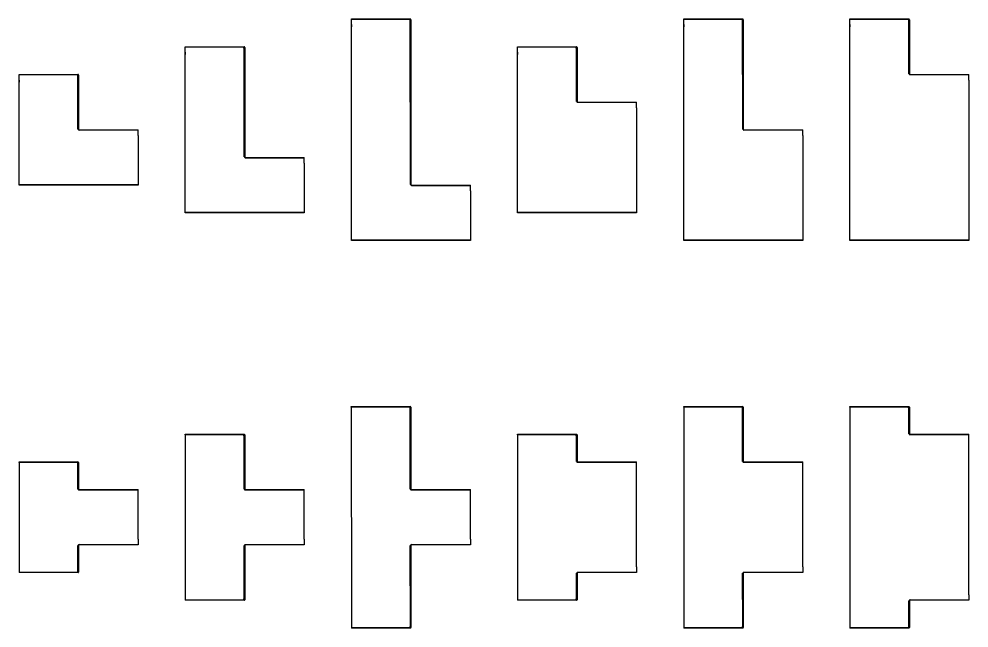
# Model space of a CAD drawing. Extents: x -0.6 to 61, y -51 to 0.5.
# Drawn here: x 0 to 17.15, y -51 to -40 of the extents above; entities that cross this region are included whole.
import ezdxf

# ---------------------------------------------------------------- set-up
doc = ezdxf.new("R2010")
doc.units = 0
doc.layers.add('EL_TRAY', color=1, linetype='Continuous', lineweight=25)

# ---------------------------------------------------------------- blocks, each defined once
blk = doc.blocks.new('EL_VL_PPP_100_200')
at = {"layer": 'EL_TRAY'}
for p, q in [((0, 0.989), (0, 1)), ((0, 1), (1.061, 1)), ((0, -1), (0, 1)), ((1.05, 0.989), (0, 0.989)), ((0, 0.898), (0, 0.86)), ((1.05, 0.983), (1.061, 0.994)), ((1.05, 0.983), (1.05, 0.989)), ((1.051, 0.985), (1.061, 0.985)), ((1.07, 0.985), (1.059, 0.974)), ((1.064, 0.974), (1.059, 0.974)), ((1.061, 0.994), (1.061, 1)), ((1.061, 1), (1.063, 1)), ((1.061, 0.994), (1.063, 0.994)), ((1.061, 0.985), (1.061, 0.976)), ((1.064, 0.009), (1.064, 0.974)), ((1.07, 0.987), (1.07, 0.985)), ((1.07, 0.985), (1.076, 0.985)), ((1.076, 0.987), (1.076, 0.985)), ((1.076, 0.985), (1.076, 0.009)), ((1.064, 0.009), (1.076, 0.009)), ((1.07, 0.009), (1.07, 0.007)), ((1.076, 0.009), (1.076, 0.007)), ((1.083, 0), (1.085, 0)), ((1.085, 0), (2.15, 0)), ((1.085, 0), (1.085, -0.011)), ((2.15, -0.011), (2.15, 0)), ((0, -0.14), (0, -0.14)), ((1.083, -0.005), (1.085, -0.005)), ((2.15, -0.011), (1.085, -0.011)), ((2.15, -0.102), (2.15, -0.011)), ((2.15, -0.102), (2.15, -0.898)), ((0, -0.989), (2.15, -0.989)), ((0, -0.989), (0, -1)), ((2.15, -1), (0, -1)), ((2.15, -0.898), (2.15, -0.989)), ((2.15, -0.989), (2.15, -1))]:
    blk.add_line(p, q, dxfattribs=at)
for centre, radius, start, end in [((1.063, 0.987), 0.0125, 0, 90), ((1.063, 0.987), 0.007, 0, 90), ((1.083, 0.007), 0.0125, 180, 270), ((1.083, 0.007), 0.007, 180, 270)]:
    blk.add_arc(centre, radius, start, end, dxfattribs=at)
blk = doc.blocks.new('EL_VL_PPP_100_300')
at = {"layer": 'EL_TRAY'}
for p, q in [((0, 1.489), (0, 1.5)), ((0, 1.5), (1.061, 1.5)), ((0, -1.5), (0, 1.5)), ((1.049, 1.489), (0, 1.489)), ((0, 1.398), (0, 1.36)), ((1.049, 1.483), (1.061, 1.494)), ((1.049, 1.483), (1.049, 1.489)), ((1.051, 1.485), (1.061, 1.485)), ((1.07, 1.485), (1.059, 1.474)), ((1.064, 1.474), (1.059, 1.474)), ((1.061, 1.494), (1.061, 1.5)), ((1.061, 1.5), (1.063, 1.5)), ((1.061, 1.494), (1.063, 1.494)), ((1.061, 1.485), (1.061, 1.476)), ((1.064, -0.491), (1.064, 1.474)), ((1.07, 1.487), (1.07, 1.485)), ((1.07, 1.485), (1.076, 1.485)), ((1.076, 1.487), (1.076, 1.485)), ((1.076, 1.485), (1.076, -0.491)), ((1.064, -0.491), (1.076, -0.491)), ((1.07, -0.491), (1.07, -0.493)), ((1.076, -0.491), (1.076, -0.493)), ((1.083, -0.5), (1.085, -0.5)), ((1.083, -0.505), (1.085, -0.505)), ((1.085, -0.5), (2.15, -0.5)), ((1.085, -0.5), (1.085, -0.511)), ((2.15, -0.511), (1.085, -0.511)), ((2.15, -0.511), (2.15, -0.5)), ((2.15, -0.602), (2.15, -0.511)), ((0, -0.64), (0, -0.64)), ((2.15, -0.602), (2.15, -1.398)), ((0, -1.489), (2.15, -1.489)), ((0, -1.489), (0, -1.5)), ((2.15, -1.5), (0, -1.5)), ((2.15, -1.398), (2.15, -1.489)), ((2.15, -1.489), (2.15, -1.5))]:
    blk.add_line(p, q, dxfattribs=at)
for centre, radius, start, end in [((1.063, 1.487), 0.0125, 0, 90), ((1.063, 1.487), 0.007, 0, 90), ((1.083, -0.493), 0.0125, 180, 270), ((1.083, -0.493), 0.007, 180, 270)]:
    blk.add_arc(centre, radius, start, end, dxfattribs=at)
blk = doc.blocks.new('EL_VL_PPP_100_400')
at = {"layer": 'EL_TRAY'}
for p, q in [((0, 1.989), (0, 2)), ((0, 2), (1.061, 2)), ((0, -2), (0, 2)), ((1.049, 1.989), (0, 1.989)), ((0, 1.898), (0, 1.86)), ((1.049, 1.983), (1.061, 1.994)), ((1.049, 1.983), (1.049, 1.989)), ((1.051, 1.985), (1.061, 1.985)), ((1.07, 1.985), (1.059, 1.974)), ((1.064, 1.974), (1.059, 1.974)), ((1.061, 1.994), (1.061, 2)), ((1.061, 2), (1.063, 2)), ((1.061, 1.994), (1.063, 1.994)), ((1.061, 1.985), (1.061, 1.976)), ((1.065, -0.991), (1.064, 1.974)), ((1.07, 1.987), (1.07, 1.985)), ((1.07, 1.985), (1.076, 1.985)), ((1.076, 1.987), (1.076, 1.985)), ((1.076, 1.985), (1.076, -0.991)), ((1.065, -0.991), (1.076, -0.991)), ((1.07, -0.991), (1.07, -0.993)), ((1.076, -0.991), (1.076, -0.993)), ((1.083, -1), (1.085, -1)), ((1.083, -1.005), (1.085, -1.005)), ((1.085, -1), (2.15, -1)), ((1.085, -1), (1.085, -1.011)), ((2.15, -1.011), (1.085, -1.011)), ((2.15, -1.011), (2.15, -1)), ((2.15, -1.102), (2.15, -1.011)), ((0, -1.14), (0, -1.14)), ((2.15, -1.102), (2.15, -1.898)), ((0, -1.989), (2.15, -1.989)), ((0, -1.989), (0, -2)), ((2.15, -2), (0, -2)), ((2.15, -1.898), (2.15, -1.989)), ((2.15, -1.989), (2.15, -2))]:
    blk.add_line(p, q, dxfattribs=at)
for centre, radius, start, end in [((1.063, 1.987), 0.0125, 0, 90), ((1.063, 1.987), 0.007, 0, 90), ((1.083, -0.993), 0.0125, 180, 270), ((1.083, -0.993), 0.007, 180, 270)]:
    blk.add_arc(centre, radius, start, end, dxfattribs=at)
blk = doc.blocks.new('EL_VL_PPP_200_300')
at = {"layer": 'EL_TRAY'}
for p, q in [((0, 1.489), (0, 1.5)), ((0, 1.5), (1.061, 1.5)), ((0, -1.5), (0, 1.5)), ((1.049, 1.489), (0, 1.489)), ((0, 1.398), (0, 1.36)), ((1.049, 1.483), (1.061, 1.494)), ((1.049, 1.483), (1.049, 1.489)), ((1.051, 1.485), (1.061, 1.485)), ((1.07, 1.485), (1.059, 1.474)), ((1.064, 1.474), (1.059, 1.474)), ((1.061, 1.494), (1.061, 1.5)), ((1.061, 1.5), (1.063, 1.5)), ((1.061, 1.494), (1.063, 1.494)), ((1.061, 1.485), (1.061, 1.476)), ((1.064, 0.509), (1.064, 1.474)), ((1.07, 1.487), (1.07, 1.485)), ((1.07, 1.485), (1.076, 1.485)), ((1.076, 1.487), (1.076, 1.485)), ((1.076, 1.485), (1.076, 0.509)), ((1.064, 0.509), (1.076, 0.509)), ((1.07, 0.509), (1.07, 0.507)), ((1.076, 0.509), (1.076, 0.507)), ((1.083, 0.5), (1.085, 0.5)), ((1.083, 0.495), (1.085, 0.495)), ((1.085, 0.5), (2.15, 0.5)), ((1.085, 0.5), (1.085, 0.489)), ((2.15, 0.489), (1.085, 0.489)), ((2.15, 0.489), (2.15, 0.5)), ((2.15, 0.398), (2.15, 0.489)), ((2.15, 0.398), (2.15, -1.398)), ((0, -0.64), (0, -0.64)), ((0, -1.489), (2.15, -1.489)), ((0, -1.489), (0, -1.5)), ((2.15, -1.5), (0, -1.5)), ((2.15, -1.398), (2.15, -1.489)), ((2.15, -1.489), (2.15, -1.5))]:
    blk.add_line(p, q, dxfattribs=at)
for centre, radius, start, end in [((1.063, 1.487), 0.0125, 0, 90), ((1.063, 1.487), 0.007, 0, 90), ((1.083, 0.507), 0.0125, 180, 270), ((1.083, 0.507), 0.007, 180, 270)]:
    blk.add_arc(centre, radius, start, end, dxfattribs=at)
blk = doc.blocks.new('EL_VL_PPP_200_400')
at = {"layer": 'EL_TRAY'}
for p, q in [((0, 1.989), (0, 2)), ((0, 2), (1.061, 2)), ((0, -2), (0, 2)), ((1.049, 1.989), (0, 1.989)), ((0, 1.898), (0, 1.86)), ((1.049, 1.983), (1.061, 1.994)), ((1.049, 1.983), (1.049, 1.989)), ((1.051, 1.985), (1.061, 1.985)), ((1.07, 1.985), (1.059, 1.974)), ((1.064, 1.974), (1.059, 1.974)), ((1.061, 1.994), (1.061, 2)), ((1.061, 2), (1.063, 2)), ((1.061, 1.994), (1.063, 1.994)), ((1.061, 1.985), (1.061, 1.976)), ((1.065, 0.009), (1.064, 1.974)), ((1.07, 1.987), (1.07, 1.985)), ((1.07, 1.985), (1.076, 1.985)), ((1.076, 1.987), (1.076, 1.985)), ((1.076, 1.985), (1.076, 0.009)), ((1.065, 0.009), (1.076, 0.009)), ((1.07, 0.009), (1.07, 0.007)), ((1.076, 0.009), (1.076, 0.007)), ((1.083, 0), (1.085, 0)), ((1.085, 0), (2.15, 0)), ((1.085, 0), (1.085, -0.011)), ((2.15, -0.011), (2.15, 0)), ((1.083, -0.005), (1.085, -0.005)), ((2.15, -0.011), (1.085, -0.011)), ((2.15, -0.102), (2.15, -0.011)), ((2.15, -0.102), (2.15, -1.898)), ((0, -1.14), (0, -1.14)), ((0, -1.989), (2.15, -1.989)), ((0, -1.989), (0, -2)), ((2.15, -2), (0, -2)), ((2.15, -1.898), (2.15, -1.989)), ((2.15, -1.989), (2.15, -2))]:
    blk.add_line(p, q, dxfattribs=at)
for centre, radius, start, end in [((1.063, 1.987), 0.0125, 0, 90), ((1.063, 1.987), 0.007, 0, 90), ((1.083, 0.007), 0.0125, 180, 270), ((1.083, 0.007), 0.007, 180, 270)]:
    blk.add_arc(centre, radius, start, end, dxfattribs=at)
blk = doc.blocks.new('EL_VL_PPP_300_400')
at = {"layer": 'EL_TRAY'}
for p, q in [((0, 1.989), (0, 2)), ((0, 2), (1.061, 2)), ((0, -2), (0, 2)), ((1.049, 1.989), (0, 1.989)), ((0, 1.898), (0, 1.86)), ((1.049, 1.983), (1.061, 1.994)), ((1.049, 1.983), (1.049, 1.989)), ((1.051, 1.985), (1.061, 1.985)), ((1.07, 1.985), (1.059, 1.974)), ((1.064, 1.974), (1.059, 1.974)), ((1.061, 1.994), (1.061, 2)), ((1.061, 2), (1.063, 2)), ((1.061, 1.994), (1.063, 1.994)), ((1.061, 1.985), (1.061, 1.976)), ((1.065, 1.009), (1.064, 1.974)), ((1.07, 1.987), (1.07, 1.985)), ((1.07, 1.985), (1.076, 1.985)), ((1.076, 1.987), (1.076, 1.985)), ((1.076, 1.985), (1.076, 1.009)), ((1.065, 1.009), (1.076, 1.009)), ((1.07, 1.009), (1.07, 1.007)), ((1.076, 1.009), (1.076, 1.007)), ((1.083, 1), (1.085, 1)), ((1.083, 0.995), (1.085, 0.995)), ((1.085, 1), (2.15, 1)), ((1.085, 1), (1.085, 0.989)), ((2.15, 0.989), (1.085, 0.989)), ((2.15, 0.989), (2.15, 1)), ((2.15, 0.898), (2.15, 0.989)), ((2.15, 0.898), (2.15, -1.898)), ((0, -1.14), (0, -1.14)), ((0, -1.989), (2.15, -1.989)), ((0, -1.989), (0, -2)), ((2.15, -2), (0, -2)), ((2.15, -1.898), (2.15, -1.989)), ((2.15, -1.989), (2.15, -2))]:
    blk.add_line(p, q, dxfattribs=at)
for centre, radius, start, end in [((1.063, 1.987), 0.0125, 0, 90), ((1.063, 1.987), 0.007, 0, 90), ((1.083, 1.007), 0.0125, 180, 270), ((1.083, 1.007), 0.007, 180, 270)]:
    blk.add_arc(centre, radius, start, end, dxfattribs=at)
blk = doc.blocks.new('EL_VL_PPC_100_200')
at = {"layer": 'EL_TRAY', "linetype": 'Continuous'}
for p, q in [((0, 0.989), (0, 1)), ((0, 1), (1.061, 1)), ((0, 1), (0, -1)), ((1.049, 0.989), (0, 0.989)), ((0, 0.898), (0, 0.86)), ((0, 0.86), (0, 0.86)), ((1.049, 0.983), (1.061, 0.994)), ((1.049, 0.983), (1.049, 0.989)), ((1.06, 0.985), (1.051, 0.985)), ((1.07, 0.985), (1.059, 0.974)), ((1.064, 0.974), (1.059, 0.974)), ((1.06, 0.974), (1.06, 0.985)), ((1.061, 0.994), (1.061, 1)), ((1.061, 1), (1.063, 1)), ((1.061, 0.994), (1.063, 0.994)), ((1.064, 0.509), (1.064, 0.974)), ((1.07, 0.987), (1.07, 0.985)), ((1.07, 0.985), (1.075, 0.985)), ((1.075, 0.987), (1.075, 0.985)), ((1.075, 0.985), (1.075, 0.509)), ((1.064, 0.509), (1.075, 0.509)), ((1.07, 0.509), (1.07, 0.505)), ((1.075, 0.505), (1.07, 0.505)), ((1.075, 0.509), (1.075, 0.505)), ((1.081, 0.5), (1.081, 0.494)), ((1.081, 0.5), (1.084, 0.5)), ((1.081, 0.494), (1.084, 0.494)), ((1.084, 0.5), (2.149, 0.5)), ((1.084, 0.5), (1.084, 0.489)), ((2.149, 0.489), (1.084, 0.489)), ((2.149, 0.489), (2.149, 0.5)), ((2.149, 0.398), (2.149, 0.489)), ((2.15, 0.485), (2.149, 0.485)), ((2.15, -0.398), (2.15, 0.398)), ((2.15, -0.11), (2.15, -0.11)), ((1.064, -0.974), (1.064, -0.509)), ((1.076, -0.509), (1.064, -0.509)), ((1.07, -0.507), (1.07, -0.509)), ((1.076, -0.507), (1.076, -0.509)), ((1.076, -0.509), (1.076, -0.985)), ((1.085, -0.494), (1.083, -0.494)), ((1.085, -0.5), (1.083, -0.5)), ((1.085, -0.489), (2.15, -0.489)), ((1.085, -0.489), (1.085, -0.5)), ((2.15, -0.5), (1.085, -0.5)), ((2.15, -0.398), (2.15, -0.36)), ((2.15, -0.398), (2.15, -0.489)), ((2.15, -0.489), (2.15, -0.5)), ((0, -0.989), (1.05, -0.989)), ((0, -0.989), (0, -1)), ((1.061, -1), (0, -1)), ((1.05, -0.989), (1.05, -0.983)), ((1.061, -0.994), (1.05, -0.983)), ((1.052, -0.985), (1.061, -0.985)), ((1.059, -0.974), (1.064, -0.974)), ((1.059, -0.974), (1.07, -0.985)), ((1.061, -0.985), (1.061, -0.974)), ((1.061, -0.994), (1.061, -1)), ((1.065, -0.994), (1.061, -0.994)), ((1.065, -1), (1.061, -1)), ((1.07, -0.985), (1.076, -0.985)), ((1.07, -0.985), (1.07, -0.989)), ((1.076, -0.985), (1.076, -0.989))]:
    blk.add_line(p, q, dxfattribs=at)
for centre, radius, start, end in [((1.063, 0.987), 0.0125, 0, 90), ((1.063, 0.987), 0.007, 0, 90), ((1.081, 0.505), 0.011, 180, 270), ((1.081, 0.505), 0.0055, 180, 270), ((1.083, -0.507), 0.0125, 90, 180), ((1.083, -0.507), 0.007, 90, 180), ((1.065, -0.989), 0.011, 270, 0), ((1.065, -0.989), 0.0055, 270, 0)]:
    blk.add_arc(centre, radius, start, end, dxfattribs=at)
blk = doc.blocks.new('EL_VL_PPC_100_300')
at = {"layer": 'EL_TRAY'}
for p, q in [((-0.001, 1.489), (-0.001, 1.5)), ((-0.001, 1.5), (1.06, 1.5)), ((1.049, 1.489), (-0.001, 1.489)), ((0, 1.5), (0, -1.5)), ((1.049, 1.483), (1.06, 1.494)), ((1.049, 1.483), (1.049, 1.489)), ((1.06, 1.485), (1.051, 1.485)), ((1.064, 1.474), (1.058, 1.474)), ((1.07, 1.485), (1.059, 1.474)), ((1.06, 1.494), (1.06, 1.5)), ((1.06, 1.5), (1.063, 1.5)), ((1.06, 1.494), (1.063, 1.494)), ((1.06, 1.474), (1.06, 1.485)), ((1.064, 0.509), (1.064, 1.474)), ((1.07, 1.487), (1.07, 1.485)), ((1.07, 1.485), (1.075, 1.485)), ((1.075, 1.487), (1.075, 1.485)), ((1.075, 1.485), (1.075, 0.509)), ((1.064, 0.509), (1.075, 0.509)), ((1.07, 0.509), (1.07, 0.505)), ((1.075, 0.505), (1.07, 0.505)), ((1.075, 0.509), (1.075, 0.505)), ((1.081, 0.5), (1.081, 0.494)), ((1.081, 0.5), (1.084, 0.5)), ((1.081, 0.494), (1.084, 0.494)), ((1.084, 0.5), (2.149, 0.5)), ((1.084, 0.5), (1.084, 0.489)), ((2.149, 0.489), (1.084, 0.489)), ((2.149, 0.489), (2.149, 0.5)), ((2.149, 0.398), (2.149, 0.489)), ((2.15, 0.485), (2.149, 0.485)), ((2.15, -0.398), (2.15, 0.398)), ((2.15, -0.11), (2.15, -0.11)), ((1.065, -1.474), (1.064, -0.509)), ((1.076, -0.509), (1.064, -0.509)), ((1.07, -0.507), (1.07, -0.509)), ((1.076, -0.507), (1.076, -0.509)), ((1.076, -0.509), (1.076, -1.485)), ((1.085, -0.494), (1.083, -0.494)), ((1.085, -0.5), (1.083, -0.5)), ((1.085, -0.489), (2.15, -0.489)), ((1.085, -0.489), (1.085, -0.5)), ((2.15, -0.5), (1.085, -0.5)), ((2.15, -0.398), (2.15, -0.36)), ((2.15, -0.398), (2.15, -0.489)), ((2.15, -0.489), (2.15, -0.5)), ((0, -1.489), (1.05, -1.489)), ((0, -1.489), (0, -1.5)), ((1.061, -1.5), (0, -1.5)), ((1.05, -1.489), (1.05, -1.483)), ((1.061, -1.494), (1.05, -1.483)), ((1.052, -1.485), (1.061, -1.485)), ((1.059, -1.474), (1.065, -1.474)), ((1.059, -1.474), (1.07, -1.485)), ((1.061, -1.485), (1.061, -1.474)), ((1.061, -1.494), (1.061, -1.5)), ((1.065, -1.494), (1.061, -1.494)), ((1.065, -1.5), (1.061, -1.5)), ((1.07, -1.485), (1.076, -1.485)), ((1.07, -1.485), (1.07, -1.489)), ((1.076, -1.485), (1.076, -1.489))]:
    blk.add_line(p, q, dxfattribs=at)
for centre, radius, start, end in [((1.063, 1.487), 0.0125, 0, 90), ((1.063, 1.487), 0.007, 0, 90), ((1.081, 0.505), 0.011, 180, 270), ((1.081, 0.505), 0.0055, 180, 270), ((1.083, -0.507), 0.0125, 90, 180), ((1.083, -0.507), 0.007, 90, 180), ((1.065, -1.489), 0.011, 270, 0), ((1.065, -1.489), 0.0055, 270, 0)]:
    blk.add_arc(centre, radius, start, end, dxfattribs=at)
blk = doc.blocks.new('EL_VL_PPC_100_400')
at = {"layer": 'EL_TRAY'}
for p, q in [((-0.001, 1.989), (-0.001, 2)), ((-0.001, 2), (1.06, 2)), ((-0.001, 2), (0.001, -2)), ((1.049, 1.989), (-0.001, 1.989)), ((-0.001, 1.898), (-0.001, 1.86)), ((1.049, 1.983), (1.06, 1.994)), ((1.049, 1.983), (1.049, 1.989)), ((1.06, 1.985), (1.051, 1.985)), ((1.064, 1.974), (1.058, 1.974)), ((1.07, 1.985), (1.059, 1.974)), ((1.06, 1.994), (1.06, 2)), ((1.06, 2), (1.063, 2)), ((1.06, 1.994), (1.063, 1.994)), ((1.06, 1.974), (1.06, 1.985)), ((1.064, 0.509), (1.064, 1.974)), ((1.07, 1.987), (1.07, 1.985)), ((1.07, 1.985), (1.075, 1.985)), ((1.075, 1.987), (1.075, 1.985)), ((1.075, 1.985), (1.075, 0.509)), ((-0.001, 1.86), (-0.001, 1.86)), ((1.064, 0.509), (1.075, 0.509)), ((1.07, 0.509), (1.07, 0.505)), ((1.075, 0.505), (1.07, 0.505)), ((1.075, 0.509), (1.075, 0.505)), ((1.081, 0.5), (1.081, 0.494)), ((1.081, 0.5), (1.084, 0.5)), ((1.081, 0.494), (1.084, 0.494)), ((1.084, 0.5), (2.149, 0.5)), ((1.084, 0.5), (1.084, 0.489)), ((2.149, 0.489), (1.084, 0.489)), ((2.149, 0.489), (2.149, 0.5)), ((2.149, 0.398), (2.149, 0.489)), ((2.15, 0.485), (2.149, 0.485)), ((2.15, -0.398), (2.15, 0.398)), ((2.15, -0.11), (2.15, -0.11)), ((1.065, -1.974), (1.064, -0.509)), ((1.076, -0.509), (1.064, -0.509)), ((1.07, -0.507), (1.07, -0.509)), ((1.076, -0.507), (1.076, -0.509)), ((1.076, -0.509), (1.076, -1.985)), ((1.085, -0.494), (1.083, -0.494)), ((1.085, -0.5), (1.083, -0.5)), ((1.085, -0.489), (2.15, -0.489)), ((1.085, -0.489), (1.085, -0.5)), ((2.15, -0.5), (1.085, -0.5)), ((2.15, -0.398), (2.15, -0.36)), ((2.15, -0.398), (2.15, -0.489)), ((2.15, -0.489), (2.15, -0.5)), ((0.001, -1.989), (1.05, -1.989)), ((0.001, -1.989), (0.001, -2)), ((1.062, -2), (0.001, -2)), ((1.05, -1.989), (1.05, -1.983)), ((1.062, -1.994), (1.05, -1.983)), ((1.052, -1.985), (1.061, -1.985)), ((1.059, -1.974), (1.065, -1.974)), ((1.059, -1.974), (1.071, -1.985)), ((1.061, -1.985), (1.061, -1.974)), ((1.062, -1.994), (1.062, -2)), ((1.065, -1.994), (1.062, -1.994)), ((1.065, -2), (1.062, -2)), ((1.071, -1.985), (1.076, -1.985)), ((1.071, -1.985), (1.071, -1.989)), ((1.076, -1.985), (1.076, -1.989))]:
    blk.add_line(p, q, dxfattribs=at)
for centre, radius, start, end in [((1.063, 1.987), 0.0125, 0, 90), ((1.063, 1.987), 0.007, 0, 90), ((1.081, 0.505), 0.011, 180, 270), ((1.081, 0.505), 0.0055, 180, 270), ((1.083, -0.507), 0.0125, 90, 180), ((1.083, -0.507), 0.007, 90, 180), ((1.065, -1.989), 0.011, 270, 0), ((1.065, -1.989), 0.0055, 270, 0)]:
    blk.add_arc(centre, radius, start, end, dxfattribs=at)
blk = doc.blocks.new('EL_VL_PPC_200_300')
at = {"layer": 'EL_TRAY'}
for p, q in [((-0.001, 1.489), (-0.001, 1.5)), ((-0.001, 1.5), (1.06, 1.5)), ((1.049, 1.489), (-0.001, 1.489)), ((-0.001, 1.398), (-0.001, 1.36)), ((0, 1.5), (0, -1.5)), ((1.049, 1.483), (1.06, 1.494)), ((1.049, 1.483), (1.049, 1.489)), ((1.06, 1.485), (1.051, 1.485)), ((1.064, 1.474), (1.058, 1.474)), ((1.07, 1.485), (1.059, 1.474)), ((1.06, 1.494), (1.06, 1.5)), ((1.06, 1.5), (1.063, 1.5)), ((1.06, 1.494), (1.063, 1.494)), ((1.06, 1.474), (1.06, 1.485)), ((1.064, 1.009), (1.064, 1.474)), ((1.07, 1.487), (1.07, 1.485)), ((1.07, 1.485), (1.075, 1.485)), ((1.075, 1.487), (1.075, 1.485)), ((1.075, 1.485), (1.075, 1.009)), ((-0.001, 1.36), (0, 1.36)), ((1.064, 1.009), (1.075, 1.009)), ((1.069, 1.009), (1.069, 1.005)), ((1.075, 1.005), (1.069, 1.005)), ((1.075, 1.009), (1.075, 1.005)), ((1.08, 1), (1.08, 0.994)), ((1.08, 1), (1.084, 1)), ((1.08, 0.994), (1.084, 0.994)), ((1.084, 1), (2.149, 1)), ((1.084, 1), (1.084, 0.989)), ((2.149, 0.989), (1.084, 0.989)), ((2.149, 0.989), (2.149, 1)), ((2.149, 0.898), (2.149, 0.989)), ((2.149, 0.985), (2.149, 0.985)), ((2.15, -0.898), (2.149, 0.898)), ((2.15, -0.11), (2.15, -0.11)), ((1.065, -1.474), (1.064, -1.009)), ((1.076, -1.009), (1.064, -1.009)), ((1.07, -1.007), (1.07, -1.009)), ((1.076, -1.007), (1.076, -1.009)), ((1.076, -1.009), (1.076, -1.485)), ((1.085, -0.994), (1.083, -0.994)), ((1.085, -1), (1.083, -1)), ((1.085, -0.989), (2.15, -0.989)), ((1.085, -0.989), (1.085, -1)), ((2.15, -1), (1.085, -1)), ((2.15, -0.898), (2.15, -0.86)), ((2.15, -0.898), (2.15, -0.989)), ((2.15, -0.989), (2.15, -1)), ((0, -1.489), (1.05, -1.489)), ((0, -1.489), (0, -1.5)), ((1.061, -1.5), (0, -1.5)), ((1.05, -1.489), (1.05, -1.483)), ((1.061, -1.494), (1.05, -1.483)), ((1.052, -1.485), (1.061, -1.485)), ((1.059, -1.474), (1.065, -1.474)), ((1.059, -1.474), (1.07, -1.485)), ((1.061, -1.485), (1.061, -1.474)), ((1.061, -1.494), (1.061, -1.5)), ((1.065, -1.494), (1.061, -1.494)), ((1.065, -1.5), (1.061, -1.5)), ((1.07, -1.485), (1.076, -1.485)), ((1.07, -1.485), (1.07, -1.489)), ((1.076, -1.485), (1.076, -1.489))]:
    blk.add_line(p, q, dxfattribs=at)
for centre, radius, start, end in [((1.063, 1.487), 0.0125, 0, 90), ((1.063, 1.487), 0.007, 0, 90), ((1.08, 1.005), 0.011, 180, 270), ((1.08, 1.005), 0.0055, 180, 270), ((1.083, -1.007), 0.0125, 90, 180), ((1.083, -1.007), 0.007, 90, 180), ((1.065, -1.489), 0.011, 270, 0), ((1.065, -1.489), 0.0055, 270, 0)]:
    blk.add_arc(centre, radius, start, end, dxfattribs=at)
blk = doc.blocks.new('EL_VL_PPC_200_400')
at = {"layer": 'EL_TRAY'}
for p, q in [((-0.001, 1.989), (-0.001, 2)), ((-0.001, 2), (1.06, 2)), ((-0.001, 2), (0.001, -2)), ((1.049, 1.989), (-0.001, 1.989)), ((-0.001, 1.898), (-0.001, 1.86)), ((1.049, 1.983), (1.06, 1.994)), ((1.049, 1.983), (1.049, 1.989)), ((1.06, 1.985), (1.051, 1.985)), ((1.064, 1.974), (1.058, 1.974)), ((1.07, 1.985), (1.059, 1.974)), ((1.06, 1.994), (1.06, 2)), ((1.06, 2), (1.063, 2)), ((1.06, 1.994), (1.063, 1.994)), ((1.06, 1.974), (1.06, 1.985)), ((1.064, 1.009), (1.064, 1.974)), ((1.07, 1.987), (1.07, 1.985)), ((1.07, 1.985), (1.075, 1.985)), ((1.075, 1.987), (1.075, 1.985)), ((1.075, 1.985), (1.075, 1.009)), ((-0.001, 1.86), (-0.001, 1.86)), ((1.064, 1.009), (1.075, 1.009)), ((1.069, 1.009), (1.069, 1.005)), ((1.075, 1.005), (1.069, 1.005)), ((1.075, 1.009), (1.075, 1.005)), ((1.08, 1), (1.08, 0.994)), ((1.08, 1), (1.084, 1)), ((1.08, 0.994), (1.084, 0.994)), ((1.084, 1), (2.149, 1)), ((1.084, 1), (1.084, 0.989)), ((2.149, 0.989), (1.084, 0.989)), ((2.149, 0.989), (2.149, 1)), ((2.149, 0.898), (2.149, 0.989)), ((2.149, 0.985), (2.149, 0.985)), ((2.15, -0.898), (2.149, 0.898)), ((2.15, -0.11), (2.15, -0.11)), ((1.065, -1.974), (1.064, -1.009)), ((1.076, -1.009), (1.064, -1.009)), ((1.07, -1.007), (1.07, -1.009)), ((1.076, -1.007), (1.076, -1.009)), ((1.076, -1.009), (1.076, -1.985)), ((1.085, -0.994), (1.083, -0.994)), ((1.085, -1), (1.083, -1)), ((1.085, -0.989), (2.15, -0.989)), ((1.085, -0.989), (1.085, -1)), ((2.15, -1), (1.085, -1)), ((2.15, -0.898), (2.15, -0.86)), ((2.15, -0.898), (2.15, -0.989)), ((2.15, -0.989), (2.15, -1)), ((0.001, -1.989), (1.05, -1.989)), ((0.001, -1.989), (0.001, -2)), ((1.062, -2), (0.001, -2)), ((1.05, -1.989), (1.05, -1.983)), ((1.062, -1.994), (1.05, -1.983)), ((1.052, -1.985), (1.061, -1.985)), ((1.059, -1.974), (1.065, -1.974)), ((1.059, -1.974), (1.071, -1.985)), ((1.061, -1.985), (1.061, -1.974)), ((1.062, -1.994), (1.062, -2)), ((1.065, -1.994), (1.062, -1.994)), ((1.065, -2), (1.062, -2)), ((1.071, -1.985), (1.076, -1.985)), ((1.071, -1.985), (1.071, -1.989)), ((1.076, -1.985), (1.076, -1.989))]:
    blk.add_line(p, q, dxfattribs=at)
for centre, radius, start, end in [((1.063, 1.987), 0.0125, 0, 90), ((1.063, 1.987), 0.007, 0, 90), ((1.08, 1.005), 0.011, 180, 270), ((1.08, 1.005), 0.0055, 180, 270), ((1.083, -1.007), 0.0125, 90, 180), ((1.083, -1.007), 0.007, 90, 180), ((1.065, -1.989), 0.011, 270, 0), ((1.065, -1.989), 0.0055, 270, 0)]:
    blk.add_arc(centre, radius, start, end, dxfattribs=at)
blk = doc.blocks.new('EL_VL_PPC_300_400')
at = {"layer": 'EL_TRAY'}
for p, q in [((-0.001, 1.989), (-0.001, 2)), ((-0.001, 2), (1.06, 2)), ((-0.001, 2), (0.001, -2)), ((1.049, 1.989), (-0.001, 1.989)), ((-0.001, 1.898), (-0.001, 1.86)), ((1.049, 1.983), (1.06, 1.994)), ((1.049, 1.983), (1.049, 1.989)), ((1.06, 1.985), (1.051, 1.985)), ((1.064, 1.974), (1.058, 1.974)), ((1.07, 1.985), (1.059, 1.974)), ((1.06, 1.994), (1.06, 2)), ((1.06, 2), (1.063, 2)), ((1.06, 1.994), (1.063, 1.994)), ((1.06, 1.974), (1.06, 1.985)), ((1.063, 1.509), (1.064, 1.974)), ((1.07, 1.987), (1.07, 1.985)), ((1.07, 1.985), (1.075, 1.985)), ((1.075, 1.985), (1.074, 1.509)), ((1.075, 1.987), (1.075, 1.985)), ((-0.001, 1.86), (-0.001, 1.86)), ((1.063, 1.509), (1.074, 1.509)), ((1.069, 1.509), (1.069, 1.505)), ((1.074, 1.505), (1.069, 1.505)), ((1.074, 1.509), (1.074, 1.505)), ((1.08, 1.5), (1.08, 1.494)), ((1.08, 1.5), (1.083, 1.5)), ((1.08, 1.494), (1.083, 1.494)), ((1.083, 1.5), (2.148, 1.5)), ((1.083, 1.5), (1.083, 1.489)), ((2.148, 1.489), (1.083, 1.489)), ((2.148, 1.489), (2.148, 1.5)), ((2.148, 1.398), (2.148, 1.489)), ((2.149, 1.485), (2.148, 1.485)), ((2.15, -1.398), (2.149, 1.398)), ((2.15, -0.11), (2.15, -0.11)), ((2.15, -1.398), (2.15, -1.36)), ((1.065, -1.974), (1.064, -1.509)), ((1.076, -1.509), (1.064, -1.509)), ((1.07, -1.507), (1.07, -1.509)), ((1.076, -1.507), (1.076, -1.509)), ((1.076, -1.509), (1.076, -1.985)), ((1.085, -1.494), (1.083, -1.494)), ((1.085, -1.5), (1.083, -1.5)), ((1.085, -1.489), (2.15, -1.489)), ((1.085, -1.489), (1.085, -1.5)), ((2.15, -1.5), (1.085, -1.5)), ((2.15, -1.398), (2.15, -1.489)), ((2.15, -1.489), (2.15, -1.5)), ((0.001, -1.989), (1.05, -1.989)), ((0.001, -1.989), (0.001, -2)), ((1.062, -2), (0.001, -2)), ((1.05, -1.989), (1.05, -1.983)), ((1.062, -1.994), (1.05, -1.983)), ((1.052, -1.985), (1.061, -1.985)), ((1.059, -1.974), (1.065, -1.974)), ((1.059, -1.974), (1.071, -1.985)), ((1.061, -1.985), (1.061, -1.974)), ((1.062, -1.994), (1.062, -2)), ((1.065, -1.994), (1.062, -1.994)), ((1.065, -2), (1.062, -2)), ((1.071, -1.985), (1.076, -1.985)), ((1.071, -1.985), (1.071, -1.989)), ((1.076, -1.985), (1.076, -1.989))]:
    blk.add_line(p, q, dxfattribs=at)
for centre, radius, start, end in [((1.063, 1.987), 0.0125, 0, 90), ((1.063, 1.987), 0.007, 0, 90), ((1.08, 1.505), 0.011, 180, 270), ((1.08, 1.505), 0.0055, 180, 270), ((1.083, -1.507), 0.0125, 90, 180), ((1.083, -1.507), 0.007, 90, 180), ((1.065, -1.989), 0.011, 270, 0), ((1.065, -1.989), 0.0055, 270, 0)]:
    blk.add_arc(centre, radius, start, end, dxfattribs=at)

msp = doc.modelspace()

# ---------------------------------------------------------------- block references
for name, p in [('EL_VL_PPP_100_400', (6, -42)), ('EL_VL_PPP_200_400', (12, -42)), ('EL_VL_PPP_300_400', (15, -42)), ('EL_VL_PPP_100_300', (3, -42)), ('EL_VL_PPP_200_300', (9, -42)), ('EL_VL_PPP_100_200', (0, -42)), ('EL_VL_PPC_100_400', (6, -49)), ('EL_VL_PPC_200_400', (12, -49)), ('EL_VL_PPC_300_400', (15, -49)), ('EL_VL_PPC_100_300', (3, -49)), ('EL_VL_PPC_200_300', (9, -49)), ('EL_VL_PPC_100_200', (0, -49))]:
    msp.add_blockref(name, p)

doc.saveas('drawing.dxf')
